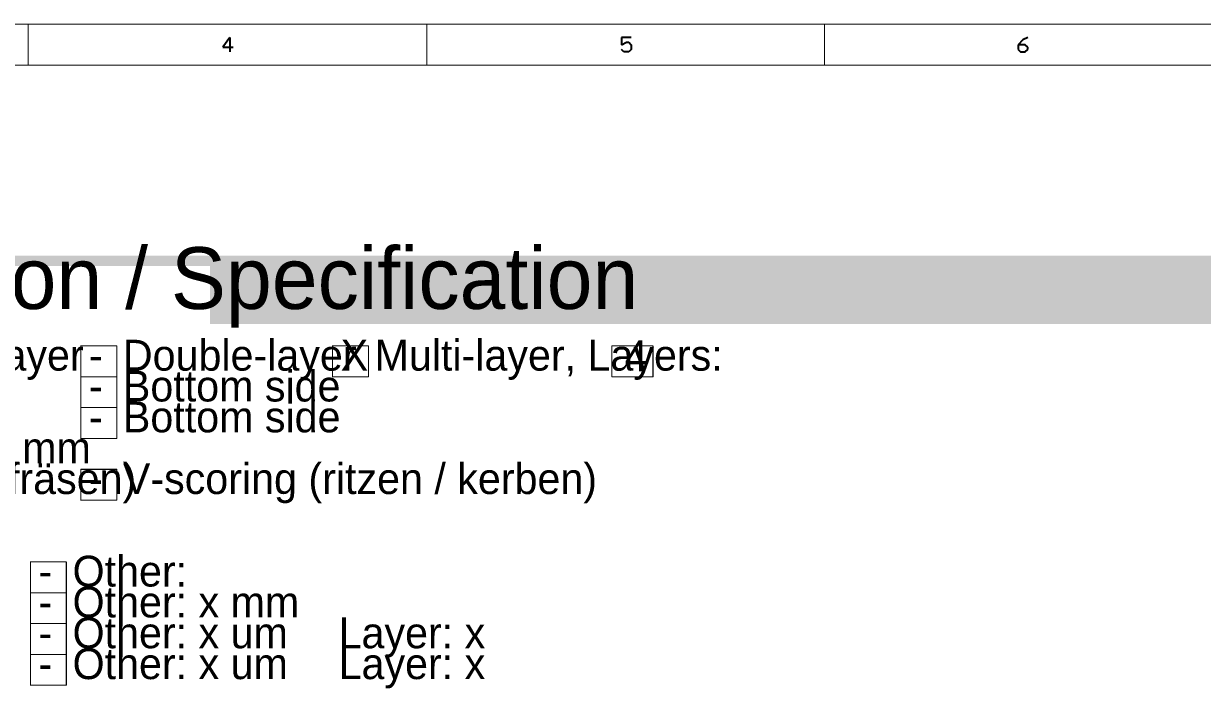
# Model space of a CAD drawing. Header units: millimetres. Extents: x 5 to 399, y 5 to 287.
# Drawn here: x 152.1 to 297.8, y 205 to 287.1 of the extents above; entities that cross this region are included whole.
import ezdxf

# ---------------------------------------------------------------- set-up
doc = ezdxf.new("R2010")
doc.units = ezdxf.units.MM
doc.layers.add('Mechanical15', color=56, linetype='Continuous')
doc.layers.add('Mechanical4', color=56, linetype='Continuous')

msp = doc.modelspace()

# ---------------------------------------------------------------- linework, layer by layer
at = {"layer": 'Mechanical15'}
for p, q in [((177.55, 285.37), (176.71, 284.18)), ((176.71, 284.18), (177.98, 284.18)), ((177.55, 285.37), (177.55, 283.59)), ((227.17, 285.37), (225.98, 285.37)), ((225.98, 285.37), (225.98, 284.48)), ((225.98, 284.48), (226.58, 284.78)), ((226.58, 284.78), (226.87, 284.78)), ((226.87, 284.78), (227.17, 284.48)), ((227.17, 284.48), (227.17, 283.89)), ((275.6, 285.07), (275.01, 284.48)), ((275.01, 284.48), (275.01, 283.89)), ((275.89, 284.48), (275.01, 284.48)), ((276.19, 285.37), (275.6, 285.07)), ((276.19, 284.18), (275.89, 284.48)), ((276.19, 283.89), (276.19, 284.18)), ((226.28, 283.59), (225.98, 283.89)), ((226.87, 283.59), (226.28, 283.59)), ((227.17, 283.89), (226.87, 283.59)), ((275.01, 283.89), (275.3, 283.59)), ((275.3, 283.59), (275.89, 283.59)), ((275.89, 283.59), (276.19, 283.89))]:
    msp.add_line(p, q, dxfattribs=at)
at = {"layer": 'Mechanical15', "const_width": 0.127}
for points in [[(5.08, 287.02), (398.78, 287.02)], [(152.65, 281.94), (152.65, 287.02)], [(201.93, 281.94), (201.93, 287.02)], [(251.08, 281.94), (251.08, 287.02)], [(10.16, 281.94), (393.7, 281.94)]]:
    msp.add_lwpolyline(points, dxfattribs=at)
at = {"layer": 'Mechanical15', "const_width": 0.0635}
for points in [[(152.62, 287.02, 1), (152.69, 287.02, 1)], [(201.9, 287.02, 1), (201.96, 287.02, 1)], [(251.05, 287.02, 1), (251.11, 287.02, 1)], [(152.62, 281.94, 1), (152.69, 281.94, 1)], [(201.9, 281.94, 1), (201.96, 281.94, 1)], [(251.05, 281.94, 1), (251.11, 281.94, 1)]]:
    msp.add_lwpolyline(points, format="xyb", close=True, dxfattribs=at)
at = {"layer": 'Mechanical4', "const_width": 0.127}
for points in [[(159.13, 243.46), (159.13, 247.27)], [(159.13, 247.27), (163.58, 247.27)], [(163.58, 243.46), (163.58, 247.27)], [(190.25, 247.27), (194.69, 247.27)], [(190.25, 243.46), (190.25, 247.27)], [(194.69, 243.46), (194.69, 247.27)], [(224.79, 247.27), (229.87, 247.27)], [(224.79, 243.46), (224.79, 247.27)], [(229.87, 243.46), (229.87, 247.27)], [(159.13, 239.65), (159.13, 243.46)], [(159.13, 243.46), (163.58, 243.46)], [(163.58, 239.65), (163.58, 243.46)], [(190.25, 243.46), (194.69, 243.46)], [(224.79, 243.46), (229.87, 243.46)], [(159.13, 239.65), (163.58, 239.65)], [(159.13, 235.84), (159.13, 239.65)], [(163.58, 235.84), (163.58, 239.65)], [(159.13, 235.84), (163.58, 235.84)], [(159.13, 228.22), (159.13, 232.03)], [(159.13, 232.03), (163.58, 232.03)], [(163.58, 228.22), (163.58, 232.03)], [(159.13, 228.22), (163.58, 228.22)], [(152.91, 220.6), (157.35, 220.6)], [(152.91, 216.79), (152.91, 220.6)], [(157.35, 216.79), (157.35, 220.6)], [(152.91, 212.98), (152.91, 216.79)], [(152.91, 216.79), (157.35, 216.79)], [(157.35, 212.98), (157.35, 216.79)], [(152.91, 209.17), (152.91, 212.98)], [(152.91, 212.98), (157.35, 212.98)], [(157.35, 209.17), (157.35, 212.98)], [(152.91, 205.36), (152.91, 209.17)], [(152.91, 209.17), (157.35, 209.17)], [(157.35, 205.36), (157.35, 209.17)], [(152.91, 205.36), (157.35, 205.36)]]:
    msp.add_lwpolyline(points, dxfattribs=at)
at = {"layer": 'Mechanical4', "const_width": 0.0635}
for points in [[(159.1, 247.27, 1), (159.16, 247.27, 1)], [(159.1, 247.27, 1), (159.16, 247.27, 1)], [(163.54, 247.27, 1), (163.61, 247.27, 1)], [(163.54, 247.27, 1), (163.61, 247.27, 1)], [(190.21, 247.27, 1), (190.28, 247.27, 1)], [(190.21, 247.27, 1), (190.28, 247.27, 1)], [(194.66, 247.27, 1), (194.72, 247.27, 1)], [(194.66, 247.27, 1), (194.72, 247.27, 1)], [(224.76, 247.27, 1), (224.82, 247.27, 1)], [(224.76, 247.27, 1), (224.82, 247.27, 1)], [(229.84, 247.27, 1), (229.9, 247.27, 1)], [(229.84, 247.27, 1), (229.9, 247.27, 1)], [(159.1, 243.46, 1), (159.16, 243.46, 1)], [(159.1, 243.46, 1), (159.16, 243.46, 1)], [(159.1, 243.46, 1), (159.16, 243.46, 1)], [(163.54, 243.46, 1), (163.61, 243.46, 1)], [(163.54, 243.46, 1), (163.61, 243.46, 1)], [(163.54, 243.46, 1), (163.61, 243.46, 1)], [(190.21, 243.46, 1), (190.28, 243.46, 1)], [(190.21, 243.46, 1), (190.28, 243.46, 1)], [(194.66, 243.46, 1), (194.72, 243.46, 1)], [(194.66, 243.46, 1), (194.72, 243.46, 1)], [(224.76, 243.46, 1), (224.82, 243.46, 1)], [(224.76, 243.46, 1), (224.82, 243.46, 1)], [(229.84, 243.46, 1), (229.9, 243.46, 1)], [(229.84, 243.46, 1), (229.9, 243.46, 1)], [(159.1, 239.65, 1), (159.16, 239.65, 1)], [(159.1, 239.65, 1), (159.16, 239.65, 1)], [(159.1, 239.65, 1), (159.16, 239.65, 1)], [(163.54, 239.65, 1), (163.61, 239.65, 1)], [(163.54, 239.65, 1), (163.61, 239.65, 1)], [(163.54, 239.65, 1), (163.61, 239.65, 1)], [(159.1, 235.84, 1), (159.16, 235.84, 1)], [(159.1, 235.84, 1), (159.16, 235.84, 1)], [(163.54, 235.84, 1), (163.61, 235.84, 1)], [(163.54, 235.84, 1), (163.61, 235.84, 1)], [(159.1, 232.03, 1), (159.16, 232.03, 1)], [(159.1, 232.03, 1), (159.16, 232.03, 1)], [(163.54, 232.03, 1), (163.61, 232.03, 1)], [(163.54, 232.03, 1), (163.61, 232.03, 1)], [(159.1, 228.22, 1), (159.16, 228.22, 1)], [(159.1, 228.22, 1), (159.16, 228.22, 1)], [(163.54, 228.22, 1), (163.61, 228.22, 1)], [(163.54, 228.22, 1), (163.61, 228.22, 1)], [(152.88, 220.6, 1), (152.94, 220.6, 1)], [(152.88, 220.6, 1), (152.94, 220.6, 1)], [(157.32, 220.6, 1), (157.38, 220.6, 1)], [(157.32, 220.6, 1), (157.38, 220.6, 1)], [(152.88, 216.79, 1), (152.94, 216.79, 1)], [(152.88, 216.79, 1), (152.94, 216.79, 1)], [(152.88, 216.79, 1), (152.94, 216.79, 1)], [(157.32, 216.79, 1), (157.38, 216.79, 1)], [(157.32, 216.79, 1), (157.38, 216.79, 1)], [(157.32, 216.79, 1), (157.38, 216.79, 1)], [(152.88, 212.98, 1), (152.94, 212.98, 1)], [(152.88, 212.98, 1), (152.94, 212.98, 1)], [(152.88, 212.98, 1), (152.94, 212.98, 1)], [(157.32, 212.98, 1), (157.38, 212.98, 1)], [(157.32, 212.98, 1), (157.38, 212.98, 1)], [(157.32, 212.98, 1), (157.38, 212.98, 1)], [(152.88, 209.17, 1), (152.94, 209.17, 1)], [(152.88, 209.17, 1), (152.94, 209.17, 1)], [(152.88, 209.17, 1), (152.94, 209.17, 1)], [(157.32, 209.17, 1), (157.38, 209.17, 1)], [(157.32, 209.17, 1), (157.38, 209.17, 1)], [(157.32, 209.17, 1), (157.38, 209.17, 1)], [(152.88, 205.36, 1), (152.94, 205.36, 1)], [(152.88, 205.36, 1), (152.94, 205.36, 1)], [(157.32, 205.36, 1), (157.38, 205.36, 1)], [(157.32, 205.36, 1), (157.38, 205.36, 1)]]:
    msp.add_lwpolyline(points, format="xyb", close=True, dxfattribs=at)
at = {"layer": 'Mechanical4'}
for points in [[(64.64, 257.16), (331.22, 257.16), (64.64, 258.44), (331.22, 258.44)], [(175.09, 249.98), (331.22, 249.98), (175.09, 257.36), (331.22, 257.36)]]:
    msp.add_solid(points, dxfattribs=at)

# ---------------------------------------------------------------- texts
for s, height, p in [('PCB Documentation / Specification', 7.62, (69.47, 251.84)), ('Single-layer', 3.81, (132.59, 244.22)), ('Double-layer', 3.81, (164.34, 244.22)), ('X', 3.81, (191.26, 244.22)), ('Multi-layer, Layers:', 3.81, (195.45, 244.22)), ('4', 3.81, (226.36, 244.15)), ('-', 3.81, (160.15, 244.22)), ('Bottom side', 3.81, (164.34, 240.41)), ('-', 3.81, (160.15, 240.41)), ('Bottom side', 3.81, (164.34, 236.6)), ('-', 3.81, (160.15, 236.6)), ('mm', 3.81, (151.89, 232.79)), ('milling (fräsen)', 3.81, (132.59, 228.98)), ('V-scoring (ritzen / kerben)', 3.81, (164.34, 228.98)), ('-', 3.81, (160.15, 228.98)), ('Other:', 3.81, (158.12, 217.55)), ('-', 3.81, (153.92, 217.55)), ('Other: x mm', 3.81, (158.12, 213.74)), ('-', 3.81, (153.92, 213.74)), ('Other: x um', 3.81, (158.12, 209.93)), ('Layer: x', 3.81, (191.01, 209.93)), ('-', 3.81, (153.92, 209.93)), ('Other: x um', 3.81, (158.12, 206.12)), ('Layer: x', 3.81, (191.01, 206.12)), ('-', 3.81, (153.92, 206.12))]:
    msp.add_text(s, height=height, dxfattribs=at).set_placement(p)

doc.saveas('drawing.dxf')
